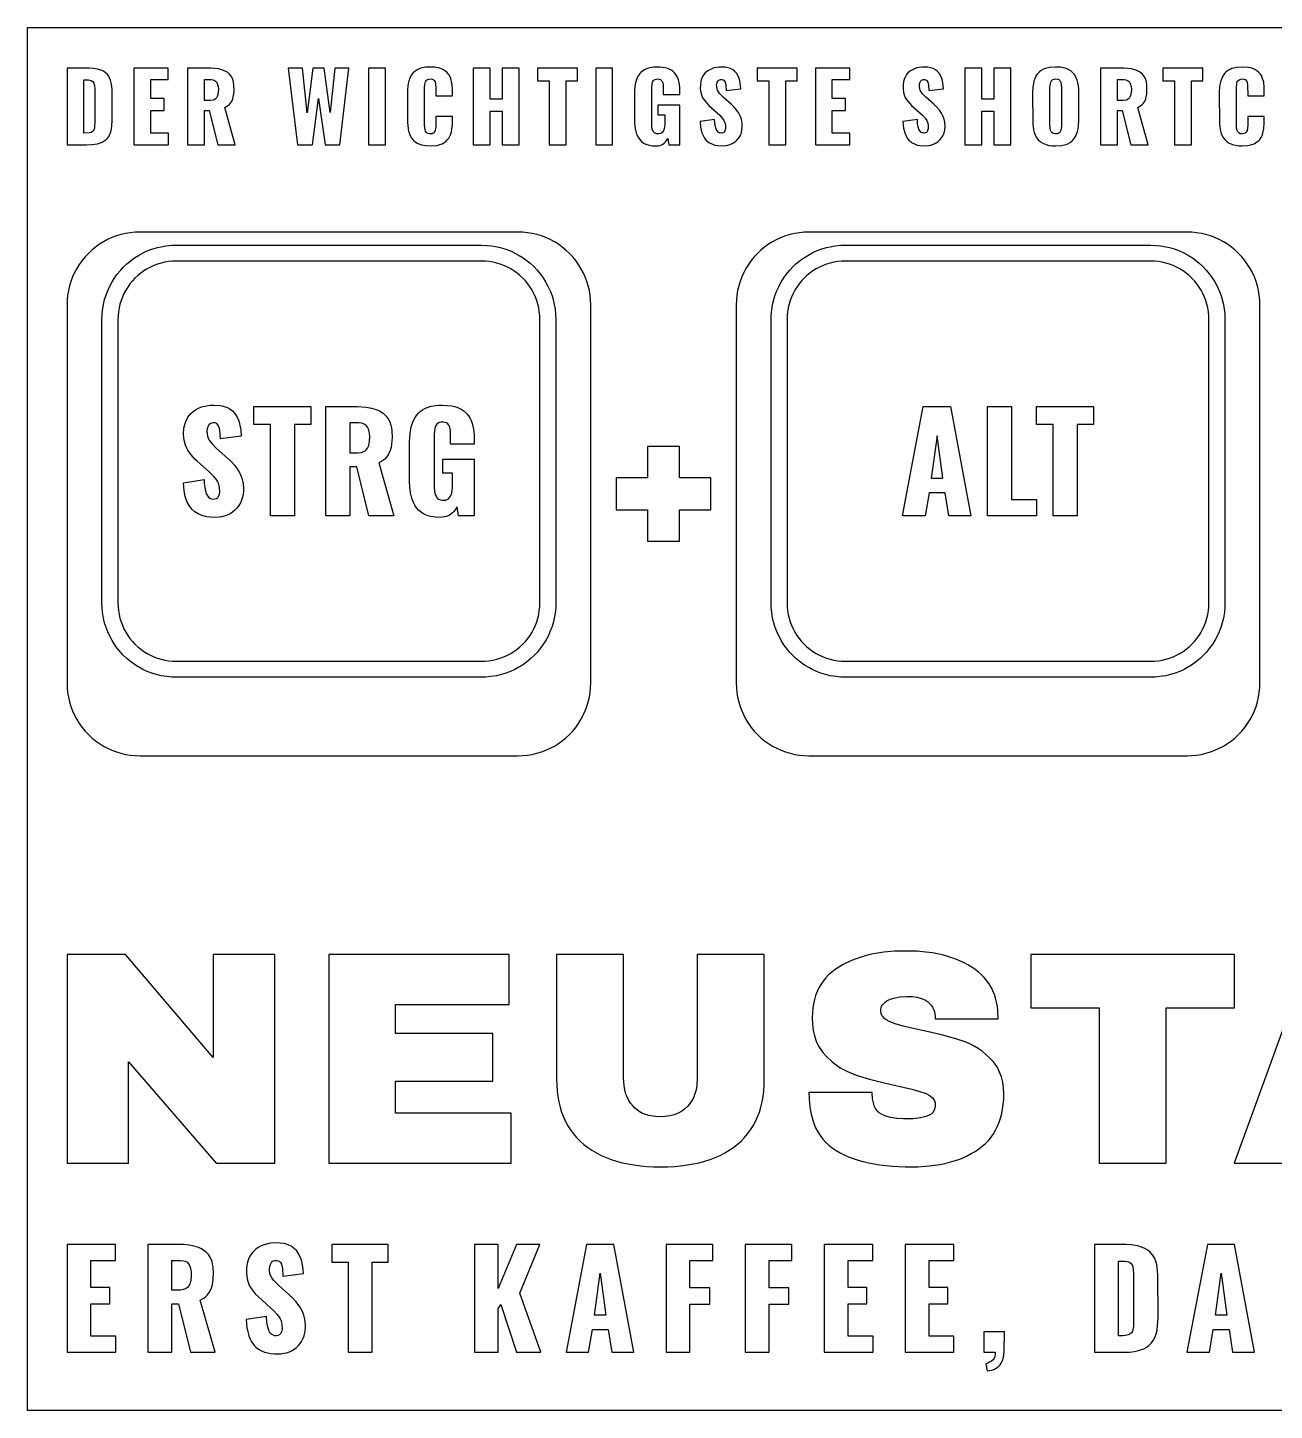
# Model space of a CAD drawing. Header units: millimetres. Extents: x 0 to 272, y 0 to 194.
# Drawn here: x 0.5 to 174.6, y 0.5 to 193.5 of the extents above; entities that cross this region are included whole.
import ezdxf

# ---------------------------------------------------------------- set-up
doc = ezdxf.new("R2010")
doc.units = ezdxf.units.MM

msp = doc.modelspace()

# ---------------------------------------------------------------- linework, layer by layer
at = {"layer": 'ENTGITTERRAHMEN'}
msp.add_lwpolyline([(0.5, 193.548), (271.5, 193.548), (271.5, 0.5), (0.5, 0.5)], close=True, dxfattribs=at)
at = {"layer": 'MOTIV'}
for points in [[(10.896, 177.555), (11.206, 177.726), (11.475, 177.935), (11.702, 178.18), (11.829, 178.365), (11.986, 178.672), (12.108, 179.018), (12.2, 179.404), (12.263, 179.832), (12.303, 180.634), (12.297, 184.85), (12.263, 185.312), (12.172, 185.865), (12.07, 186.233), (11.939, 186.56), (11.829, 186.757), (11.629, 187.022), (11.297, 187.319), (10.998, 187.5), (10.775, 187.6), (10.253, 187.757), (9.63, 187.857), (9.097, 187.895), (6, 187.902), (6, 177.198), (8.735, 177.198), (9.478, 177.227), (10.265, 177.346), (10.537, 177.418)], [(19.558, 183.634), (17.695, 183.634), (17.695, 186.29), (20.14, 186.29), (20.14, 187.902), (15.33, 187.902), (15.33, 177.198), (20.166, 177.198), (20.166, 178.797), (17.695, 178.797), (17.695, 181.995), (19.558, 181.995)], [(29.483, 177.198), (28.016, 182.378), (28.424, 182.617), (28.646, 182.801), (28.787, 182.953), (29.039, 183.354), (29.143, 183.615), (29.218, 183.898), (29.28, 184.285), (29.315, 184.709), (29.304, 185.532), (29.243, 185.944), (29.179, 186.192), (29.051, 186.525), (28.942, 186.722), (28.676, 187.058), (28.438, 187.269), (28.261, 187.391), (27.757, 187.628), (27.169, 187.781), (26.645, 187.858), (26.073, 187.897), (22.822, 187.902), (22.822, 177.198), (25.188, 177.198), (25.188, 181.995), (25.862, 181.995), (27.038, 177.198)], [(42.737, 181.704), (41.891, 187.889), (40.319, 187.889), (39.513, 181.665), (38.878, 187.902), (36.87, 187.902), (38.165, 177.198), (40.253, 177.198), (41.112, 183.66), (42.023, 177.198), (44.085, 177.198), (45.367, 187.902), (43.384, 187.902)], [(50.481, 187.902), (48.115, 187.902), (48.115, 177.198), (50.481, 177.198)], [(59.1, 177.869), (59.295, 178.117), (59.405, 178.298), (59.54, 178.592), (59.672, 179.02), (59.743, 179.36), (59.805, 179.968), (59.81, 181.149), (57.498, 181.149), (57.481, 179.624), (57.426, 179.241), (57.322, 178.997), (57.236, 178.883), (57.12, 178.797), (56.969, 178.742), (56.783, 178.719), (56.592, 178.726), (56.429, 178.763), (56.293, 178.828), (56.161, 178.95), (56.061, 179.104), (55.991, 179.29), (55.937, 179.592), (55.913, 179.925), (55.913, 185.155), (55.946, 185.603), (56.008, 185.888), (56.092, 186.063), (56.209, 186.212), (56.335, 186.301), (56.492, 186.357), (56.731, 186.382), (56.976, 186.358), (57.131, 186.303), (57.273, 186.191), (57.4, 185.974), (57.469, 185.667), (57.497, 185.191), (57.498, 184.03), (59.81, 184.03), (59.809, 185.084), (59.741, 185.814), (59.571, 186.466), (59.343, 186.942), (59.223, 187.111), (59.015, 187.34), (58.588, 187.658), (58.278, 187.807), (58.045, 187.886), (57.368, 188.016), (56.56, 188.045), (56.078, 188.012), (55.643, 187.938), (55.254, 187.825), (54.912, 187.672), (54.615, 187.479), (54.279, 187.171), (54.072, 186.901), (53.855, 186.488), (53.734, 186.141), (53.64, 185.765), (53.574, 185.361), (53.534, 184.928), (53.526, 180.304), (53.615, 179.462), (53.7, 179.08), (53.811, 178.725), (53.955, 178.398), (54.072, 178.199), (54.206, 178.014), (54.439, 177.764), (54.71, 177.547), (54.912, 177.421), (55.135, 177.313), (55.508, 177.184), (56.078, 177.076), (56.9, 177.042), (57.664, 177.116), (58.056, 177.212), (58.4, 177.345), (58.601, 177.456), (58.869, 177.648)], [(69.127, 187.902), (66.761, 187.902), (66.761, 183.568), (65.096, 183.568), (65.096, 187.902), (62.731, 187.902), (62.731, 177.198), (65.096, 177.198), (65.096, 181.876), (66.761, 181.876), (66.761, 177.198), (69.127, 177.198)], [(71.69, 186.145), (73.303, 186.145), (73.303, 177.198), (75.681, 177.198), (75.681, 186.145), (77.28, 186.145), (77.28, 187.902), (71.69, 187.902)], [(82.183, 187.902), (79.818, 187.902), (79.818, 177.198), (82.183, 177.198)], [(89.581, 177.62), (89.75, 177.839), (89.887, 178.084), (90.019, 177.198), (91.579, 177.198), (91.579, 182.748), (88.486, 182.748), (88.486, 181.361), (89.451, 181.361), (89.449, 180.004), (89.383, 179.477), (89.263, 179.144), (89.094, 178.916), (88.893, 178.783), (88.628, 178.722), (88.292, 178.742), (88.036, 178.859), (87.856, 179.062), (87.724, 179.368), (87.664, 179.686), (87.641, 180.028), (87.642, 185.128), (87.703, 185.754), (87.765, 185.948), (87.881, 186.148), (87.988, 186.256), (88.13, 186.331), (88.305, 186.373), (88.512, 186.382), (88.698, 186.36), (88.851, 186.309), (88.971, 186.229), (89.061, 186.122), (89.181, 185.854), (89.234, 185.521), (89.253, 184.228), (91.565, 184.228), (91.56, 185.179), (91.471, 185.91), (91.386, 186.243), (91.275, 186.554), (91.017, 187.016), (90.815, 187.255), (90.577, 187.467), (90.303, 187.651), (90.099, 187.756), (89.873, 187.845), (89.496, 187.948), (88.763, 188.039), (87.936, 188.027), (87.63, 187.989), (87.21, 187.899), (86.837, 187.766), (86.614, 187.654), (86.412, 187.525), (86.141, 187.3), (85.981, 187.132), (85.774, 186.85), (85.605, 186.533), (85.513, 186.303), (85.343, 185.67), (85.236, 184.807), (85.235, 180.282), (85.334, 179.436), (85.421, 179.049), (85.534, 178.686), (85.734, 178.252), (85.924, 177.968), (86.23, 177.642), (86.499, 177.438), (86.81, 177.276), (87.291, 177.125), (87.702, 177.061), (88.156, 177.04), (88.533, 177.064), (88.784, 177.114), (89.008, 177.191), (89.206, 177.296), (89.379, 177.425)], [(99.84, 178.197), (99.991, 178.456), (100.112, 178.73), (100.243, 179.215), (100.287, 179.735), (100.265, 180.195), (100.167, 180.756), (100.041, 181.139), (99.805, 181.599), (99.432, 182.117), (99.095, 182.502), (98.721, 182.861), (97.608, 183.843), (97.12, 184.35), (96.951, 184.567), (96.823, 184.809), (96.758, 185.014), (96.712, 185.318), (96.707, 185.524), (96.734, 185.722), (96.8, 185.92), (96.905, 186.113), (97.021, 186.226), (97.127, 186.281), (97.25, 186.311), (97.424, 186.312), (97.572, 186.281), (97.72, 186.198), (97.81, 186.097), (97.896, 185.931), (97.988, 185.532), (98.041, 184.757), (100.076, 185.008), (100.002, 185.784), (99.932, 186.154), (99.847, 186.444), (99.667, 186.862), (99.466, 187.19), (99.202, 187.475), (98.945, 187.67), (98.644, 187.834), (98.291, 187.953), (97.883, 188.024), (97.42, 188.048), (97.035, 188.033), (96.674, 187.989), (96.337, 187.915), (96.024, 187.812), (95.734, 187.68), (95.468, 187.518), (95.115, 187.221), (94.917, 186.989), (94.753, 186.731), (94.568, 186.295), (94.486, 185.971), (94.436, 185.622), (94.428, 184.977), (94.496, 184.476), (94.632, 184.026), (94.779, 183.722), (95.09, 183.265), (95.609, 182.685), (97.144, 181.322), (97.498, 180.929), (97.728, 180.599), (97.858, 180.305), (97.947, 179.89), (97.952, 179.46), (97.865, 179.124), (97.789, 178.992), (97.705, 178.919), (97.557, 178.857), (97.418, 178.838), (97.246, 178.845), (97.097, 178.883), (96.931, 178.973), (96.815, 179.08), (96.646, 179.358), (96.538, 179.691), (96.458, 180.199), (96.428, 180.74), (94.407, 180.436), (94.474, 179.643), (94.551, 179.221), (94.657, 178.84), (94.895, 178.294), (95.013, 178.105), (95.216, 177.851), (95.449, 177.632), (95.622, 177.506), (96.111, 177.26), (96.446, 177.156), (96.81, 177.085), (97.486, 177.04), (98.07, 177.085), (98.595, 177.222), (99.061, 177.449), (99.308, 177.621), (99.529, 177.818)], [(102.375, 186.145), (103.987, 186.145), (103.987, 177.198), (106.366, 177.198), (106.366, 186.145), (107.965, 186.145), (107.965, 187.902), (102.375, 187.902)], [(114.718, 183.634), (112.854, 183.634), (112.854, 186.29), (115.299, 186.29), (115.299, 187.902), (110.489, 187.902), (110.489, 177.198), (115.326, 177.198), (115.326, 178.797), (112.854, 178.797), (112.854, 181.995), (114.718, 181.995)], [(128.146, 178.197), (128.297, 178.456), (128.418, 178.73), (128.549, 179.215), (128.593, 179.735), (128.554, 180.341), (128.473, 180.756), (128.347, 181.139), (128.111, 181.599), (127.817, 182.016), (127.401, 182.502), (127.027, 182.861), (125.914, 183.843), (125.426, 184.35), (125.257, 184.567), (125.129, 184.809), (125.064, 185.014), (125.018, 185.318), (125.013, 185.524), (125.04, 185.722), (125.106, 185.92), (125.211, 186.113), (125.327, 186.226), (125.433, 186.281), (125.556, 186.311), (125.73, 186.312), (125.878, 186.281), (126.026, 186.198), (126.116, 186.097), (126.202, 185.931), (126.294, 185.532), (126.347, 184.757), (128.382, 185.008), (128.308, 185.784), (128.238, 186.154), (128.153, 186.444), (127.973, 186.862), (127.772, 187.19), (127.508, 187.475), (127.25, 187.67), (126.95, 187.834), (126.597, 187.953), (126.189, 188.024), (125.726, 188.048), (125.341, 188.033), (124.98, 187.989), (124.643, 187.915), (124.33, 187.812), (124.04, 187.68), (123.774, 187.518), (123.421, 187.221), (123.223, 186.989), (123.059, 186.731), (122.874, 186.295), (122.792, 185.971), (122.742, 185.622), (122.734, 184.977), (122.802, 184.476), (122.938, 184.026), (123.085, 183.722), (123.396, 183.265), (123.914, 182.685), (125.45, 181.322), (125.804, 180.929), (126.034, 180.599), (126.188, 180.226), (126.253, 179.89), (126.258, 179.46), (126.17, 179.124), (126.095, 178.992), (126.011, 178.919), (125.863, 178.857), (125.724, 178.838), (125.552, 178.845), (125.403, 178.883), (125.237, 178.973), (125.12, 179.08), (124.952, 179.358), (124.844, 179.691), (124.772, 180.119), (124.734, 180.74), (122.713, 180.436), (122.744, 179.946), (122.802, 179.498), (122.963, 178.84), (123.201, 178.294), (123.319, 178.105), (123.522, 177.851), (123.755, 177.632), (123.928, 177.506), (124.417, 177.26), (124.752, 177.156), (125.116, 177.085), (125.792, 177.04), (126.376, 177.085), (126.901, 177.222), (127.366, 177.449), (127.614, 177.621), (127.835, 177.818)], [(135.399, 187.902), (135.399, 183.568), (133.734, 183.568), (133.734, 187.902), (131.368, 187.902), (131.368, 177.198), (133.734, 177.198), (133.734, 181.876), (135.399, 181.876), (135.399, 177.198), (137.764, 177.198), (137.764, 187.902)], [(146.496, 177.893), (146.64, 178.067), (146.826, 178.355), (146.975, 178.678), (147.091, 179.032), (147.18, 179.414), (147.24, 179.823), (147.279, 180.568), (147.265, 185.006), (147.223, 185.436), (147.153, 185.836), (147.055, 186.206), (146.929, 186.545), (146.706, 186.946), (146.496, 187.208), (146.158, 187.505), (145.86, 187.689), (145.518, 187.835), (145.13, 187.943), (144.694, 188.014), (144.041, 188.048), (143.246, 187.994), (142.831, 187.912), (142.579, 187.835), (142.349, 187.742), (142.04, 187.57), (141.77, 187.364), (141.611, 187.208), (141.467, 187.037), (141.282, 186.753), (141.134, 186.435), (141.018, 186.086), (140.929, 185.706), (140.869, 185.296), (140.83, 184.546), (140.844, 180.112), (140.886, 179.684), (140.956, 179.283), (141.053, 178.911), (141.179, 178.567), (141.34, 178.255), (141.611, 177.893), (141.946, 177.591), (142.241, 177.404), (142.703, 177.214), (143.103, 177.117), (143.549, 177.059), (144.041, 177.04), (144.845, 177.094), (145.264, 177.178), (145.518, 177.255), (145.752, 177.35), (146.063, 177.525), (146.335, 177.734)], [(156.965, 177.198), (155.498, 182.378), (155.907, 182.617), (156.129, 182.801), (156.269, 182.953), (156.522, 183.354), (156.626, 183.615), (156.701, 183.898), (156.763, 184.285), (156.798, 184.709), (156.786, 185.532), (156.725, 185.944), (156.662, 186.192), (156.581, 186.419), (156.425, 186.722), (156.158, 187.058), (156.003, 187.203), (155.744, 187.391), (155.24, 187.628), (154.652, 187.781), (154.127, 187.858), (153.556, 187.897), (150.305, 187.902), (150.305, 177.198), (152.67, 177.198), (152.67, 181.995), (153.344, 181.995), (154.52, 177.198)], [(159.027, 186.145), (160.639, 186.145), (160.639, 177.198), (163.018, 177.198), (163.018, 186.145), (164.617, 186.145), (164.617, 187.902), (159.027, 187.902)], [(172.539, 177.948), (172.722, 178.206), (172.868, 178.491), (172.981, 178.802), (173.13, 179.478), (173.18, 180.224), (173.18, 181.149), (170.867, 181.149), (170.866, 179.936), (170.843, 179.536), (170.784, 179.202), (170.651, 178.937), (170.521, 178.816), (170.379, 178.753), (170.152, 178.719), (169.918, 178.732), (169.762, 178.776), (169.605, 178.872), (169.486, 179.008), (169.398, 179.175), (169.318, 179.502), (169.283, 179.925), (169.282, 185.155), (169.343, 185.772), (169.407, 185.961), (169.504, 186.126), (169.607, 186.237), (169.74, 186.318), (169.905, 186.366), (170.101, 186.382), (170.301, 186.367), (170.465, 186.32), (170.593, 186.242), (170.685, 186.134), (170.794, 185.904), (170.847, 185.583), (170.867, 184.03), (173.18, 184.03), (173.174, 185.211), (173.089, 185.928), (172.902, 186.567), (172.765, 186.853), (172.593, 187.111), (172.384, 187.34), (172.14, 187.54), (171.859, 187.711), (171.647, 187.807), (171.289, 187.92), (170.884, 187.998), (170.101, 188.048), (169.297, 187.992), (168.877, 187.905), (168.623, 187.825), (168.39, 187.727), (168.079, 187.547), (167.808, 187.333), (167.648, 187.171), (167.506, 186.994), (167.324, 186.702), (167.103, 186.141), (167.01, 185.765), (166.943, 185.361), (166.889, 184.466), (166.903, 180.156), (167.01, 179.332), (167.103, 178.959), (167.224, 178.612), (167.441, 178.199), (167.648, 177.927), (167.984, 177.616), (168.281, 177.421), (168.748, 177.223), (169.152, 177.121), (169.603, 177.06), (170.101, 177.04), (170.891, 177.093), (171.426, 177.212), (171.769, 177.345), (171.971, 177.456), (172.397, 177.792)], [(9.842, 185.464), (9.872, 184.929), (9.872, 180.264), (9.853, 179.772), (9.812, 179.471), (9.764, 179.303), (9.662, 179.129), (9.515, 178.995), (9.354, 178.918), (9.084, 178.857), (8.365, 178.837), (8.365, 186.25), (9.001, 186.24), (9.373, 186.169), (9.611, 186.03), (9.761, 185.813)], [(26.914, 185.877), (27.027, 185.621), (27.098, 185.315), (27.129, 184.959), (27.116, 184.541), (27.061, 184.201), (26.962, 183.913), (26.864, 183.753), (26.74, 183.618), (26.587, 183.51), (26.401, 183.43), (25.987, 183.36), (25.188, 183.356), (25.188, 186.316), (26.138, 186.309), (26.382, 186.268), (26.586, 186.191), (26.752, 186.08)], [(143.249, 185.172), (143.309, 185.768), (143.354, 185.919), (143.437, 186.084), (143.551, 186.223), (143.67, 186.306), (143.818, 186.359), (144.041, 186.382), (144.362, 186.336), (144.469, 186.288), (144.583, 186.197), (144.691, 186.053), (144.755, 185.919), (144.834, 185.563), (144.86, 185.127), (144.86, 179.93), (144.799, 179.338), (144.74, 179.149), (144.651, 178.987), (144.53, 178.854), (144.399, 178.778), (144.236, 178.733), (143.989, 178.719), (143.685, 178.778), (143.506, 178.903), (143.421, 179.017), (143.343, 179.184), (143.272, 179.546), (143.248, 179.973)], [(154.396, 185.877), (154.509, 185.621), (154.581, 185.315), (154.612, 184.959), (154.599, 184.541), (154.544, 184.201), (154.445, 183.913), (154.347, 183.753), (154.222, 183.618), (154.07, 183.51), (153.884, 183.43), (153.47, 183.36), (152.67, 183.356), (152.67, 186.316), (153.621, 186.309), (153.864, 186.268), (154.069, 186.191), (154.235, 186.08)], [(8.099, 161.037), (7.712, 160.497), (7.361, 159.933), (7.047, 159.346), (6.773, 158.741), (6.539, 158.119), (6.346, 157.483), (6.195, 156.836), (6.087, 156.18), (6.022, 155.519), (6, 154.854), (6, 102.042), (6.022, 101.378), (6.087, 100.716), (6.195, 100.061), (6.346, 99.413), (6.539, 98.777), (6.773, 98.155), (7.047, 97.55), (7.361, 96.964), (7.712, 96.399), (8.099, 95.859), (8.52, 95.345), (8.975, 94.86), (9.46, 94.406), (9.974, 93.984), (10.514, 93.597), (11.078, 93.246), (11.664, 92.933), (12.27, 92.659), (12.892, 92.425), (13.528, 92.232), (14.175, 92.081), (14.831, 91.973), (15.492, 91.907), (16.156, 91.886), (68.969, 91.886), (69.633, 91.907), (70.294, 91.973), (70.95, 92.081), (71.597, 92.232), (72.233, 92.425), (72.855, 92.659), (73.461, 92.933), (74.047, 93.246), (74.611, 93.597), (75.151, 93.984), (75.665, 94.406), (76.15, 94.86), (76.605, 95.345), (77.026, 95.859), (77.413, 96.399), (77.764, 96.964), (78.078, 97.55), (78.352, 98.155), (78.586, 98.777), (78.779, 99.413), (78.93, 100.061), (79.038, 100.716), (79.103, 101.378), (79.125, 102.042), (79.125, 154.854), (79.103, 155.519), (79.038, 156.18), (78.93, 156.836), (78.779, 157.483), (78.586, 158.119), (78.352, 158.741), (78.078, 159.346), (77.764, 159.933), (77.413, 160.497), (77.026, 161.037), (76.605, 161.551), (76.15, 162.036), (75.665, 162.49), (75.151, 162.912), (74.611, 163.299), (74.047, 163.65), (73.461, 163.963), (72.855, 164.238), (72.233, 164.472), (71.597, 164.665), (70.95, 164.816), (70.294, 164.924), (69.633, 164.989), (68.969, 165.011), (16.156, 165.011), (15.492, 164.989), (14.831, 164.924), (14.175, 164.816), (13.528, 164.665), (12.892, 164.472), (12.27, 164.238), (11.664, 163.963), (11.078, 163.65), (10.514, 163.299), (9.974, 162.912), (9.46, 162.49), (8.975, 162.036), (8.52, 161.551)], [(101.536, 161.037), (101.149, 160.497), (100.798, 159.933), (100.485, 159.346), (100.211, 158.741), (99.976, 158.119), (99.784, 157.483), (99.633, 156.836), (99.524, 156.18), (99.459, 155.519), (99.438, 154.854), (99.438, 102.042), (99.459, 101.378), (99.524, 100.716), (99.633, 100.061), (99.784, 99.413), (99.976, 98.777), (100.211, 98.155), (100.485, 97.55), (100.798, 96.964), (101.149, 96.399), (101.536, 95.859), (101.958, 95.345), (102.412, 94.86), (102.897, 94.406), (103.411, 93.984), (103.951, 93.597), (104.516, 93.246), (105.102, 92.933), (105.707, 92.659), (106.329, 92.425), (106.965, 92.232), (107.612, 92.081), (108.268, 91.973), (108.929, 91.907), (109.594, 91.886), (162.406, 91.886), (163.071, 91.907), (163.732, 91.973), (164.388, 92.081), (165.035, 92.232), (165.671, 92.425), (166.293, 92.659), (166.898, 92.933), (167.484, 93.246), (168.049, 93.597), (168.589, 93.984), (169.103, 94.406), (169.588, 94.86), (170.042, 95.345), (170.464, 95.859), (170.851, 96.399), (171.202, 96.964), (171.515, 97.55), (171.789, 98.155), (172.024, 98.777), (172.216, 99.413), (172.367, 100.061), (172.476, 100.716), (172.541, 101.378), (172.562, 102.042), (172.562, 154.854), (172.541, 155.519), (172.476, 156.18), (172.367, 156.836), (172.216, 157.483), (172.024, 158.119), (171.789, 158.741), (171.515, 159.346), (171.202, 159.933), (170.851, 160.497), (170.464, 161.037), (170.042, 161.551), (169.588, 162.036), (169.103, 162.49), (168.589, 162.912), (168.049, 163.299), (167.484, 163.65), (166.898, 163.963), (166.293, 164.238), (165.671, 164.472), (165.035, 164.665), (164.388, 164.816), (163.732, 164.924), (163.071, 164.989), (162.406, 165.011), (109.594, 165.011), (108.929, 164.989), (108.268, 164.924), (107.612, 164.816), (106.965, 164.665), (106.329, 164.472), (105.707, 164.238), (105.102, 163.963), (104.516, 163.65), (103.951, 163.299), (103.411, 162.912), (102.897, 162.49), (102.412, 162.036), (101.958, 161.551)], [(70.665, 160.659), (71.163, 160.199), (71.63, 159.708), (72.064, 159.187), (72.463, 158.639), (72.825, 158.066), (73.148, 157.47), (73.488, 156.72), (73.723, 156.084), (73.877, 155.575), (74.036, 154.916), (74.151, 154.248), (74.222, 153.574), (74.25, 152.823), (74.25, 113.214), (74.231, 112.609), (74.151, 111.789), (74.036, 111.121), (73.915, 110.604), (73.723, 109.954), (73.432, 109.182), (73.213, 108.698), (72.898, 108.098), (72.544, 107.52), (72.064, 106.85), (71.63, 106.329), (71.163, 105.838), (70.775, 105.474), (70.138, 104.952), (69.585, 104.561), (69.006, 104.207), (68.537, 103.956), (67.922, 103.672), (67.151, 103.382), (66.642, 103.228), (65.983, 103.069), (65.17, 102.935), (64.495, 102.873), (63.891, 102.854), (21.234, 102.854), (20.63, 102.873), (19.955, 102.935), (19.142, 103.069), (18.483, 103.228), (17.974, 103.382), (17.203, 103.672), (16.588, 103.956), (16.119, 104.207), (15.54, 104.561), (14.871, 105.041), (14.35, 105.474), (13.858, 105.941), (13.495, 106.329), (12.972, 106.966), (12.581, 107.52), (12.3, 107.971), (11.977, 108.567), (11.693, 109.182), (11.402, 109.954), (11.248, 110.462), (11.089, 111.121), (10.955, 111.934), (10.894, 112.609), (10.875, 113.214), (10.875, 152.823), (10.894, 153.428), (10.955, 154.103), (11.089, 154.916), (11.248, 155.575), (11.402, 156.084), (11.637, 156.72), (11.977, 157.47), (12.3, 158.066), (12.581, 158.517), (12.972, 159.071), (13.495, 159.708), (13.858, 160.096), (14.35, 160.563), (14.987, 161.085), (15.419, 161.395), (15.992, 161.757), (16.719, 162.146), (17.203, 162.365), (17.836, 162.608), (18.624, 162.847), (19.142, 162.968), (19.81, 163.083), (20.63, 163.164), (21.234, 163.183), (63.891, 163.183), (64.641, 163.154), (65.315, 163.083), (65.84, 162.997), (66.501, 162.847), (67.151, 162.655), (67.922, 162.365), (68.537, 162.081), (69.133, 161.757), (69.706, 161.395), (70.254, 160.996)], [(164.103, 160.659), (164.601, 160.199), (165.068, 159.708), (165.501, 159.187), (165.9, 158.639), (166.262, 158.066), (166.586, 157.47), (166.926, 156.72), (167.16, 156.084), (167.314, 155.575), (167.473, 154.916), (167.588, 154.248), (167.659, 153.574), (167.688, 152.823), (167.688, 113.214), (167.669, 112.609), (167.607, 111.934), (167.473, 111.121), (167.314, 110.462), (167.16, 109.954), (166.87, 109.182), (166.65, 108.698), (166.335, 108.098), (165.981, 107.52), (165.501, 106.85), (165.068, 106.329), (164.704, 105.941), (164.213, 105.474), (163.576, 104.952), (163.022, 104.561), (162.444, 104.207), (161.975, 103.956), (161.36, 103.672), (160.588, 103.382), (160.08, 103.228), (159.421, 103.069), (158.608, 102.935), (157.933, 102.873), (157.328, 102.854), (114.672, 102.854), (114.067, 102.873), (113.392, 102.935), (112.579, 103.069), (111.92, 103.228), (111.273, 103.429), (110.776, 103.616), (110.025, 103.956), (109.556, 104.207), (108.978, 104.561), (108.424, 104.952), (107.787, 105.474), (107.399, 105.838), (106.932, 106.329), (106.41, 106.966), (106.1, 107.398), (105.738, 107.971), (105.414, 108.567), (105.13, 109.182), (104.84, 109.954), (104.686, 110.462), (104.527, 111.121), (104.393, 111.934), (104.331, 112.609), (104.312, 113.214), (104.312, 152.823), (104.331, 153.428), (104.393, 154.103), (104.527, 154.916), (104.686, 155.575), (104.84, 156.084), (105.074, 156.72), (105.414, 157.47), (105.738, 158.066), (106.1, 158.639), (106.41, 159.071), (106.932, 159.708), (107.399, 160.199), (107.787, 160.563), (108.424, 161.085), (108.978, 161.476), (109.429, 161.757), (110.156, 162.146), (110.64, 162.365), (111.273, 162.608), (112.062, 162.847), (112.579, 162.968), (113.247, 163.083), (114.067, 163.164), (114.672, 163.183), (157.328, 163.183), (158.079, 163.154), (158.753, 163.083), (159.421, 162.968), (159.938, 162.847), (160.588, 162.655), (161.224, 162.421), (161.844, 162.146), (162.444, 161.83), (163.144, 161.395), (163.576, 161.085)], [(15.126, 158.18), (14.788, 157.769), (14.479, 157.337), (14.198, 156.886), (13.947, 156.417), (13.728, 155.933), (13.541, 155.435), (13.386, 154.926), (13.265, 154.408), (13.179, 153.884), (13.127, 153.355), (13.109, 152.823), (13.109, 113.214), (13.127, 112.682), (13.179, 112.153), (13.265, 111.629), (13.386, 111.111), (13.541, 110.602), (13.728, 110.105), (13.947, 109.62), (14.198, 109.151), (14.479, 108.7), (14.788, 108.268), (15.126, 107.857), (15.489, 107.469), (15.877, 107.105), (16.288, 106.768), (16.72, 106.458), (17.172, 106.177), (17.641, 105.927), (18.125, 105.707), (18.623, 105.52), (19.131, 105.366), (19.649, 105.245), (20.174, 105.158), (20.703, 105.106), (21.234, 105.089), (63.891, 105.089), (64.422, 105.106), (64.951, 105.158), (65.476, 105.245), (65.994, 105.366), (66.502, 105.52), (67, 105.707), (67.484, 105.927), (67.953, 106.177), (68.405, 106.458), (68.837, 106.768), (69.248, 107.105), (69.636, 107.469), (69.999, 107.857), (70.337, 108.268), (70.646, 108.7), (70.927, 109.151), (71.178, 109.62), (71.397, 110.105), (71.584, 110.602), (71.739, 111.111), (71.86, 111.629), (71.946, 112.153), (71.998, 112.682), (72.016, 113.214), (72.016, 152.823), (71.998, 153.355), (71.946, 153.884), (71.86, 154.408), (71.739, 154.926), (71.584, 155.435), (71.397, 155.933), (71.178, 156.417), (70.927, 156.886), (70.646, 157.337), (70.337, 157.769), (69.999, 158.18), (69.636, 158.568), (69.248, 158.932), (68.837, 159.269), (68.405, 159.579), (67.953, 159.86), (67.484, 160.11), (67, 160.33), (66.502, 160.517), (65.994, 160.671), (65.476, 160.792), (64.951, 160.879), (64.422, 160.931), (63.891, 160.948), (21.234, 160.948), (20.703, 160.931), (20.174, 160.879), (19.649, 160.792), (19.131, 160.671), (18.623, 160.517), (18.125, 160.33), (17.641, 160.11), (17.172, 159.86), (16.72, 159.579), (16.288, 159.269), (15.877, 158.932), (15.489, 158.568)], [(108.563, 158.18), (108.226, 157.769), (107.916, 157.337), (107.635, 156.886), (107.385, 156.417), (107.165, 155.933), (106.978, 155.435), (106.824, 154.926), (106.703, 154.408), (106.616, 153.884), (106.564, 153.355), (106.547, 152.823), (106.547, 113.214), (106.564, 112.682), (106.616, 112.153), (106.703, 111.629), (106.824, 111.111), (106.978, 110.602), (107.165, 110.105), (107.385, 109.62), (107.635, 109.151), (107.916, 108.7), (108.226, 108.268), (108.563, 107.857), (108.927, 107.469), (109.315, 107.105), (109.726, 106.768), (110.158, 106.458), (110.609, 106.177), (111.078, 105.927), (111.563, 105.707), (112.06, 105.52), (112.569, 105.366), (113.087, 105.245), (113.611, 105.158), (114.14, 105.106), (114.672, 105.089), (157.328, 105.089), (157.86, 105.106), (158.389, 105.158), (158.913, 105.245), (159.431, 105.366), (159.94, 105.52), (160.437, 105.707), (160.922, 105.927), (161.391, 106.177), (161.842, 106.458), (162.274, 106.768), (162.685, 107.105), (163.073, 107.469), (163.437, 107.857), (163.774, 108.268), (164.084, 108.7), (164.365, 109.151), (164.615, 109.62), (164.835, 110.105), (165.022, 110.602), (165.176, 111.111), (165.297, 111.629), (165.384, 112.153), (165.436, 112.682), (165.453, 113.214), (165.453, 152.823), (165.436, 153.355), (165.384, 153.884), (165.297, 154.408), (165.176, 154.926), (165.022, 155.435), (164.835, 155.933), (164.615, 156.417), (164.365, 156.886), (164.084, 157.337), (163.774, 157.769), (163.437, 158.18), (163.073, 158.568), (162.685, 158.932), (162.274, 159.269), (161.842, 159.579), (161.391, 159.86), (160.922, 160.11), (160.437, 160.33), (159.94, 160.517), (159.431, 160.671), (158.913, 160.792), (158.389, 160.879), (157.86, 160.931), (157.328, 160.948), (114.672, 160.948), (114.14, 160.931), (113.611, 160.879), (113.087, 160.792), (112.569, 160.671), (112.06, 160.517), (111.563, 160.33), (111.078, 160.11), (110.609, 159.86), (110.158, 159.579), (109.726, 159.269), (109.315, 158.932), (108.927, 158.568)], [(22.737, 127.409), (22.511, 128.093), (22.355, 128.881), (22.259, 130.009), (25.137, 130.442), (25.159, 129.914), (25.219, 129.34), (25.316, 128.862), (25.447, 128.475), (25.611, 128.175), (25.809, 127.961), (26.039, 127.819), (26.357, 127.739), (26.615, 127.741), (26.856, 127.799), (27.038, 127.916), (27.159, 128.091), (27.267, 128.404), (27.315, 128.731), (27.298, 129.233), (27.236, 129.596), (27.132, 129.932), (26.987, 130.241), (26.801, 130.525), (26.504, 130.897), (25.859, 131.552), (24.206, 132.993), (23.856, 133.322), (23.329, 133.912), (22.871, 134.551), (22.713, 134.826), (22.523, 135.273), (22.354, 135.931), (22.305, 136.287), (22.278, 136.855), (22.331, 137.644), (22.425, 138.123), (22.565, 138.564), (22.864, 139.157), (23.267, 139.666), (23.594, 139.959), (23.955, 140.21), (24.351, 140.419), (24.78, 140.586), (25.487, 140.759), (26, 140.822), (26.548, 140.843), (27.36, 140.79), (27.65, 140.739), (28.049, 140.631), (28.291, 140.539), (28.617, 140.368), (29.084, 140.028), (29.321, 139.792), (29.524, 139.533), (29.842, 138.96), (29.966, 138.661), (30.096, 138.252), (30.253, 137.415), (30.328, 136.517), (27.432, 136.159), (27.347, 137.335), (27.298, 137.601), (27.204, 137.882), (27.074, 138.106), (26.898, 138.266), (26.664, 138.357), (26.435, 138.379), (26.187, 138.347), (25.98, 138.25), (25.815, 138.089), (25.665, 137.815), (25.572, 137.532), (25.533, 137.25), (25.551, 136.845), (25.606, 136.525), (25.699, 136.234), (25.829, 135.971), (26.258, 135.423), (26.816, 134.858), (28.803, 133.081), (29.412, 132.401), (29.942, 131.664), (30.125, 131.348), (30.279, 131.01), (30.405, 130.652), (30.503, 130.273), (30.573, 129.874), (30.625, 129.236), (30.626, 128.86), (30.589, 128.416), (30.507, 127.99), (30.379, 127.582), (30.207, 127.192), (29.992, 126.823), (29.739, 126.488), (29.449, 126.186), (29.122, 125.918), (28.758, 125.683), (28.496, 125.549), (28.077, 125.386), (27.629, 125.269), (27.15, 125.199), (26.642, 125.176), (26.051, 125.199), (25.503, 125.269), (24.84, 125.435), (24.392, 125.614), (23.864, 125.927), (23.411, 126.33), (23.036, 126.824)], [(37.776, 138.134), (37.776, 125.401), (34.39, 125.401), (34.39, 138.134), (32.096, 138.134), (32.096, 140.636), (40.052, 140.636), (40.052, 138.134)], [(50.85, 138.955), (51.071, 138.525), (51.235, 138.028), (51.312, 137.66), (51.364, 137.263), (51.39, 136.346), (51.316, 135.373), (51.242, 134.937), (51.136, 134.534), (50.898, 133.99), (50.744, 133.745), (50.565, 133.518), (50.354, 133.307), (50.112, 133.113), (49.837, 132.935), (49.531, 132.774), (51.618, 125.401), (48.139, 125.401), (46.465, 132.229), (45.506, 132.229), (45.506, 125.401), (42.139, 125.401), (42.139, 140.636), (46.552, 140.634), (47.181, 140.608), (47.772, 140.551), (48.502, 140.427), (49.163, 140.246), (49.608, 140.06), (50.131, 139.735), (50.573, 139.323)], [(54.325, 127.356), (54.151, 127.859), (53.978, 128.586), (53.868, 129.374), (53.821, 130.221), (53.821, 135.786), (53.895, 136.865), (54.074, 137.832), (54.233, 138.36), (54.363, 138.688), (54.604, 139.138), (54.795, 139.411), (55.126, 139.779), (55.377, 139.997), (55.653, 140.194), (55.955, 140.366), (56.287, 140.512), (56.84, 140.68), (57.46, 140.79), (57.91, 140.829), (58.389, 140.843), (59.082, 140.817), (59.707, 140.739), (60.087, 140.658), (60.438, 140.555), (60.759, 140.428), (61.051, 140.278), (61.44, 140.017), (61.881, 139.606), (62.067, 139.374), (62.303, 138.993), (62.433, 138.717), (62.591, 138.275), (62.771, 137.468), (62.838, 136.76), (62.847, 135.407), (59.555, 135.407), (59.554, 136.787), (59.528, 137.246), (59.454, 137.721), (59.381, 137.925), (59.282, 138.103), (59.154, 138.254), (58.984, 138.368), (58.766, 138.44), (58.501, 138.472), (58.207, 138.459), (57.957, 138.4), (57.801, 138.324), (57.637, 138.181), (57.46, 137.906), (57.363, 137.636), (57.301, 137.27), (57.264, 136.754), (57.261, 129.429), (57.325, 128.744), (57.46, 128.258), (57.567, 128.053), (57.702, 127.877), (57.868, 127.733), (58.017, 127.653), (58.381, 127.57), (58.666, 127.57), (58.866, 127.6), (59.043, 127.656), (59.244, 127.772), (59.407, 127.93), (59.54, 128.119), (59.646, 128.336), (59.725, 128.58), (59.791, 128.909), (59.832, 129.324), (59.838, 131.326), (58.465, 131.326), (58.465, 133.301), (62.866, 133.301), (62.866, 125.401), (60.646, 125.401), (60.458, 126.661), (60.207, 126.232), (60.022, 126.001), (59.811, 125.79), (59.399, 125.487), (58.998, 125.314), (58.773, 125.253), (58.403, 125.195), (57.772, 125.179), (57.146, 125.229), (56.763, 125.297), (56.407, 125.391), (55.924, 125.582), (55.502, 125.834), (55.136, 126.141), (54.817, 126.497), (54.547, 126.902)], [(125.844, 125.401), (122.665, 125.401), (125.543, 140.636), (129.38, 140.636), (132.22, 125.401), (129.116, 125.401), (128.609, 128.617), (126.37, 128.617)], [(137.881, 140.636), (137.881, 127.677), (141.379, 127.677), (141.379, 125.401), (134.514, 125.401), (134.514, 140.636)], [(147.059, 138.134), (147.059, 125.401), (143.674, 125.401), (143.674, 138.134), (141.379, 138.134), (141.379, 140.636), (149.335, 140.636), (149.335, 138.134)], [(48.241, 135.766), (48.269, 136.447), (48.225, 136.953), (48.088, 137.486), (47.963, 137.753), (47.799, 137.978), (47.581, 138.153), (47.308, 138.279), (47.096, 138.334), (46.731, 138.376), (45.506, 138.379), (45.506, 134.166), (46.644, 134.171), (47.081, 134.229), (47.437, 134.352), (47.611, 134.457), (47.762, 134.583), (47.967, 134.839), (48.133, 135.223)], [(127.48, 136.573), (126.671, 130.63), (128.289, 130.63)], [(95.883, 130.683), (91.516, 130.683), (91.516, 135.05), (87.047, 135.05), (87.047, 130.683), (82.68, 130.683), (82.68, 126.214), (87.047, 126.214), (87.047, 121.847), (91.516, 121.847), (91.516, 126.214), (95.883, 126.214)], [(14.593, 35.011), (14.593, 49.149), (26.827, 35.011), (34.997, 35.011), (34.997, 64.135), (26.404, 64.135), (26.404, 49.784), (14.17, 64.135), (6, 64.135), (6, 35.011)], [(51.887, 53.129), (51.887, 57.15), (67.719, 57.15), (67.719, 64.135), (42.532, 64.135), (42.532, 35.011), (68.016, 35.011), (68.016, 41.995), (51.887, 41.995), (51.887, 46.44), (65.433, 46.44), (65.433, 53.129)], [(95.782, 35.526), (96.499, 35.797), (97.183, 36.101), (97.834, 36.437), (98.454, 36.804), (99.041, 37.204), (99.595, 37.635), (100.114, 38.097), (100.594, 38.588), (101.037, 39.108), (101.44, 39.657), (101.805, 40.235), (102.132, 40.841), (102.421, 41.477), (102.67, 42.141), (102.882, 42.835), (103.055, 43.557), (103.189, 44.309), (103.286, 45.089), (103.343, 45.898), (103.362, 46.737), (103.362, 64.135), (94.007, 64.135), (94.007, 46.864), (93.946, 45.872), (93.837, 45.259), (93.762, 44.966), (93.572, 44.41), (93.456, 44.146), (93.184, 43.647), (92.857, 43.185), (92.674, 42.969), (92.269, 42.576), (92.049, 42.402), (91.817, 42.243), (91.317, 41.971), (90.77, 41.76), (90.175, 41.608), (89.86, 41.555), (89.533, 41.518), (88.843, 41.487), (88.153, 41.517), (87.512, 41.607), (87.21, 41.674), (86.92, 41.756), (86.375, 41.964), (85.88, 42.233), (85.65, 42.389), (85.226, 42.747), (85.033, 42.948), (84.685, 43.385), (84.531, 43.619), (84.39, 43.864), (84.149, 44.382), (84.049, 44.657), (83.888, 45.237), (83.781, 45.857), (83.721, 46.864), (83.721, 64.135), (74.365, 64.135), (74.365, 46.737), (74.385, 45.898), (74.443, 45.089), (74.539, 44.309), (74.675, 43.557), (74.849, 42.835), (75.061, 42.141), (75.313, 41.477), (75.602, 40.841), (75.931, 40.235), (76.298, 39.657), (76.704, 39.108), (77.149, 38.588), (77.632, 38.097), (78.154, 37.635), (78.711, 37.204), (79.301, 36.804), (79.923, 36.437), (80.576, 36.101), (81.262, 35.797), (81.981, 35.526), (82.731, 35.286), (83.514, 35.078), (84.328, 34.902), (85.175, 34.758), (86.055, 34.647), (86.966, 34.567), (87.909, 34.519), (88.885, 34.503), (89.861, 34.519), (90.804, 34.567), (91.715, 34.647), (92.593, 34.758), (93.439, 34.902), (94.253, 35.078), (95.034, 35.286)], [(134.756, 60.036), (134.439, 60.482), (134.086, 60.906), (133.698, 61.307), (133.274, 61.686), (132.813, 62.043), (132.317, 62.378), (131.793, 62.69), (131.249, 62.979), (130.099, 63.487), (128.868, 63.903), (128.222, 64.077), (126.869, 64.354), (125.435, 64.539), (124.687, 64.597), (123.919, 64.631), (122.331, 64.631), (121.551, 64.597), (120.051, 64.458), (118.631, 64.227), (117.951, 64.077), (117.291, 63.903), (116.032, 63.487), (115.433, 63.245), (114.294, 62.69), (113.755, 62.378), (113.245, 62.042), (112.772, 61.68), (112.337, 61.292), (111.941, 60.878), (111.582, 60.439), (111.26, 59.974), (110.977, 59.484), (110.731, 58.967), (110.523, 58.425), (110.353, 57.858), (110.221, 57.264), (110.126, 56.645), (110.07, 56), (110.051, 55.33), (110.086, 54.426), (110.192, 53.578), (110.37, 52.785), (110.618, 52.047), (110.936, 51.364), (111.326, 50.737), (111.547, 50.444), (112.037, 49.899), (112.827, 49.165), (113.383, 48.731), (113.963, 48.341), (114.88, 47.838), (115.521, 47.558), (116.189, 47.317), (118.071, 46.739), (120.267, 46.177), (123.939, 45.351), (125.075, 45.033), (125.946, 44.726), (126.289, 44.564), (126.579, 44.38), (126.816, 44.175), (127, 43.948), (127.132, 43.7), (127.211, 43.43), (127.231, 42.973), (127.142, 42.527), (126.946, 42.154), (126.643, 41.855), (126.382, 41.697), (126.073, 41.572), (125.728, 41.471), (125.163, 41.349), (124.097, 41.222), (122.793, 41.195), (121.856, 41.252), (121.036, 41.376), (120.332, 41.569), (119.745, 41.83), (119.418, 42.045), (119.272, 42.173), (119.016, 42.474), (118.905, 42.647), (118.718, 43.038), (118.642, 43.255), (118.485, 43.998), (118.432, 44.874), (109.585, 44.874), (109.604, 44.063), (109.662, 43.289), (109.759, 42.55), (109.894, 41.847), (110.068, 41.18), (110.281, 40.548), (110.532, 39.953), (110.822, 39.393), (111.151, 38.87), (111.518, 38.382), (111.924, 37.93), (112.369, 37.513), (112.852, 37.133), (113.374, 36.789), (113.931, 36.474), (114.518, 36.182), (115.137, 35.914), (115.786, 35.669), (116.466, 35.447), (117.177, 35.249), (117.919, 35.074), (119.496, 34.794), (121.196, 34.608), (123.02, 34.514), (124.8, 34.515), (126.374, 34.617), (127.851, 34.821), (128.554, 34.961), (129.232, 35.127), (129.887, 35.318), (130.518, 35.535), (131.125, 35.777), (131.707, 36.045), (132.266, 36.338), (132.801, 36.656), (133.312, 37), (133.793, 37.371), (134.238, 37.768), (134.648, 38.193), (135.022, 38.645), (135.361, 39.124), (135.664, 39.631), (135.931, 40.165), (136.163, 40.725), (136.359, 41.314), (136.519, 41.929), (136.644, 42.571), (136.733, 43.241), (136.786, 43.938), (136.804, 44.662), (136.759, 45.507), (136.645, 46.3), (136.465, 47.041), (136.217, 47.731), (135.902, 48.368), (135.519, 48.954), (135.302, 49.228), (134.824, 49.737), (134.317, 50.204), (133.786, 50.631), (133.233, 51.017), (132.655, 51.363), (132.055, 51.668), (131.431, 51.932), (130.083, 52.382), (128.115, 52.923), (126.311, 53.345), (123.75, 53.887), (122.74, 54.134), (121.629, 54.457), (120.786, 54.776), (120.454, 54.958), (120.178, 55.164), (119.867, 55.517), (119.79, 55.647), (119.68, 55.925), (119.625, 56.228), (119.623, 56.502), (119.663, 56.721), (119.745, 56.93), (119.866, 57.129), (120.029, 57.317), (120.232, 57.495), (120.475, 57.663), (120.914, 57.889), (121.434, 58.066), (122.25, 58.223), (123.208, 58.29), (123.994, 58.276), (124.706, 58.185), (125.329, 58.017), (125.862, 57.77), (126.168, 57.563), (126.434, 57.323), (126.662, 57.064), (126.853, 56.788), (127.066, 56.341), (127.195, 55.855), (127.233, 55.509), (127.237, 55.161), (136, 55.161), (135.97, 56.292), (135.904, 56.894), (135.802, 57.473), (135.665, 58.03), (135.491, 58.565), (135.282, 59.078), (135.037, 59.568)], [(159.494, 56.684), (169.019, 56.684), (169.019, 64.135), (140.572, 64.135), (140.572, 56.684), (150.139, 56.684), (150.139, 35.011), (159.494, 35.011)], [(189.973, 39.117), (191.2, 35.011), (201.106, 35.011), (190.481, 64.135), (179.601, 64.135), (168.976, 35.011), (178.543, 35.011), (179.771, 39.117)], [(9.33, 17.664), (9.33, 21.404), (12.772, 21.404), (12.772, 23.673), (6, 23.673), (6, 8.604), (12.809, 8.604), (12.809, 10.855), (9.33, 10.855), (9.33, 15.357), (11.953, 15.357), (11.953, 17.664)], [(24.603, 15.897), (25.091, 16.172), (25.341, 16.359), (25.56, 16.562), (25.857, 16.936), (26.123, 17.45), (26.296, 18.036), (26.408, 18.813), (26.445, 19.692), (26.394, 20.537), (26.331, 20.916), (26.242, 21.265), (26.127, 21.586), (25.908, 22.011), (25.73, 22.259), (25.425, 22.589), (25.075, 22.871), (24.68, 23.104), (24.239, 23.288), (23.585, 23.466), (23.051, 23.564), (22.279, 23.646), (21.441, 23.673), (17.292, 23.673), (17.292, 8.604), (20.622, 8.604), (20.622, 15.357), (21.571, 15.357), (23.227, 8.604), (26.668, 8.604)], [(37.693, 9.034), (38.029, 9.289), (38.328, 9.576), (38.507, 9.786), (38.745, 10.129), (38.945, 10.502), (39.1, 10.894), (39.211, 11.303), (39.26, 11.586), (39.297, 12.026), (39.296, 12.397), (39.213, 13.228), (39.078, 13.798), (38.881, 14.322), (38.714, 14.645), (38.522, 14.95), (37.983, 15.667), (37.494, 16.2), (35.529, 17.958), (35.198, 18.28), (34.841, 18.672), (34.603, 18.979), (34.424, 19.319), (34.332, 19.608), (34.267, 20.036), (34.26, 20.325), (34.298, 20.604), (34.391, 20.883), (34.539, 21.154), (34.702, 21.313), (34.851, 21.391), (35.024, 21.433), (35.269, 21.435), (35.477, 21.391), (35.686, 21.274), (35.812, 21.131), (35.934, 20.899), (36.005, 20.672), (36.063, 20.337), (36.137, 19.246), (39.002, 19.599), (38.964, 20.185), (38.882, 20.795), (38.773, 21.315), (38.644, 21.72), (38.377, 22.304), (38.076, 22.756), (37.772, 23.072), (37.31, 23.409), (36.87, 23.625), (36.354, 23.775), (35.759, 23.859), (34.988, 23.873), (34.463, 23.831), (33.972, 23.748), (33.514, 23.624), (33.09, 23.459), (32.699, 23.252), (32.341, 23.004), (31.874, 22.556), (31.509, 22.025), (31.324, 21.624), (31.185, 21.187), (31.063, 20.463), (31.04, 19.934), (31.052, 19.555), (31.148, 18.85), (31.339, 18.217), (31.545, 17.789), (31.983, 17.145), (32.28, 16.783), (32.713, 16.328), (34.875, 14.41), (35.298, 13.948), (35.641, 13.488), (35.75, 13.293), (35.88, 12.978), (35.944, 12.753), (36.005, 12.394), (36.018, 11.843), (35.974, 11.575), (35.91, 11.366), (35.815, 11.171), (35.665, 11.027), (35.457, 10.94), (35.261, 10.913), (35.019, 10.923), (34.81, 10.976), (34.576, 11.103), (34.411, 11.253), (34.268, 11.456), (34.174, 11.645), (34.023, 12.114), (33.909, 12.829), (33.868, 13.59), (31.021, 13.162), (31.116, 12.046), (31.225, 11.452), (31.373, 10.916), (31.561, 10.437), (31.709, 10.148), (31.875, 9.881), (32.161, 9.523), (32.375, 9.312), (32.732, 9.038), (33.131, 8.814), (33.574, 8.637), (34.058, 8.507), (34.405, 8.445), (34.962, 8.391), (35.527, 8.384), (35.859, 8.404), (36.333, 8.473), (36.632, 8.545), (37.055, 8.691), (37.321, 8.814)], [(42.983, 21.199), (45.253, 21.199), (45.253, 8.604), (48.602, 8.604), (48.602, 21.199), (50.853, 21.199), (50.853, 23.673), (42.983, 23.673)], [(69.214, 16.864), (72.005, 23.673), (68.749, 23.673), (66.219, 17.515), (66.219, 23.673), (62.889, 23.673), (62.889, 8.604), (66.219, 8.604), (66.219, 14.669), (66.572, 15.264), (68.749, 8.604), (72.135, 8.604)], [(82.329, 23.673), (78.534, 23.673), (75.688, 8.604), (78.832, 8.604), (79.353, 11.786), (81.567, 11.786), (82.069, 8.604), (85.139, 8.604)], [(96.152, 21.422), (96.152, 23.673), (89.641, 23.673), (89.641, 8.604), (92.971, 8.604), (92.971, 15.302), (95.742, 15.302), (95.742, 17.627), (92.971, 17.627), (92.971, 21.422)], [(107.202, 21.422), (107.202, 23.673), (100.691, 23.673), (100.691, 8.604), (104.021, 8.604), (104.021, 15.302), (106.793, 15.302), (106.793, 17.627), (104.021, 17.627), (104.021, 21.422)], [(117.694, 17.664), (115.071, 17.664), (115.071, 21.404), (118.513, 21.404), (118.513, 23.673), (111.741, 23.673), (111.741, 8.604), (118.55, 8.604), (118.55, 10.855), (115.071, 10.855), (115.071, 15.357), (117.694, 15.357)], [(128.987, 17.664), (126.363, 17.664), (126.363, 21.404), (129.805, 21.404), (129.805, 23.673), (123.033, 23.673), (123.033, 8.604), (129.842, 8.604), (129.842, 10.855), (126.363, 10.855), (126.363, 15.357), (128.987, 15.357)], [(156.033, 8.973), (156.361, 9.107), (156.659, 9.262), (157.057, 9.538), (157.396, 9.866), (157.675, 10.246), (157.896, 10.679), (158.067, 11.166), (158.197, 11.71), (158.286, 12.312), (158.343, 13.441), (158.333, 19.376), (158.286, 20.027), (158.158, 20.806), (158.015, 21.323), (157.829, 21.783), (157.675, 22.061), (157.494, 22.316), (157.287, 22.548), (156.926, 22.853), (156.506, 23.107), (156.191, 23.248), (155.457, 23.469), (154.579, 23.61), (153.828, 23.663), (149.469, 23.673), (149.469, 8.604), (153.32, 8.604), (154.365, 8.645), (155.057, 8.73), (155.474, 8.812)], [(169.021, 23.673), (165.226, 23.673), (162.38, 8.604), (165.523, 8.604), (166.044, 11.786), (168.258, 11.786), (168.76, 8.604), (171.83, 8.604)], [(23.097, 20.738), (23.241, 20.36), (23.341, 19.789), (23.354, 19.207), (23.305, 18.693), (23.199, 18.25), (23.056, 17.94), (22.807, 17.643), (22.532, 17.458), (22.257, 17.356), (21.841, 17.285), (20.622, 17.274), (20.622, 21.441), (21.834, 21.438), (22.303, 21.372), (22.501, 21.306), (22.753, 21.166), (22.95, 20.976)], [(154.552, 21.037), (154.657, 20.92), (154.763, 20.732), (154.831, 20.507), (154.877, 20.241), (154.92, 19.487), (154.92, 12.92), (154.892, 12.228), (154.836, 11.804), (154.768, 11.567), (154.624, 11.322), (154.417, 11.135), (154.191, 11.025), (153.81, 10.94), (153.426, 10.912), (152.799, 10.911), (152.799, 21.348), (153.693, 21.333), (154.018, 21.287), (154.218, 21.233), (154.38, 21.162)], [(80.45, 19.655), (81.25, 13.776), (79.651, 13.776)], [(167.142, 19.655), (167.942, 13.776), (166.342, 13.776)], [(136.279, 6.856), (136.437, 7.086), (136.631, 7.479), (136.771, 7.928), (136.876, 8.614), (136.893, 11.469), (134.009, 11.469), (134.009, 8.604), (135.609, 8.604), (135.59, 8.283), (135.532, 8.003), (135.436, 7.764), (135.302, 7.568), (135.07, 7.366), (134.82, 7.205), (134.56, 7.078), (134.288, 6.986), (134.475, 6), (135.115, 6.108), (135.398, 6.203), (135.656, 6.325), (135.889, 6.475), (136.096, 6.651)]]:
    msp.add_lwpolyline(points, close=True, dxfattribs=at)

doc.saveas('drawing.dxf')
